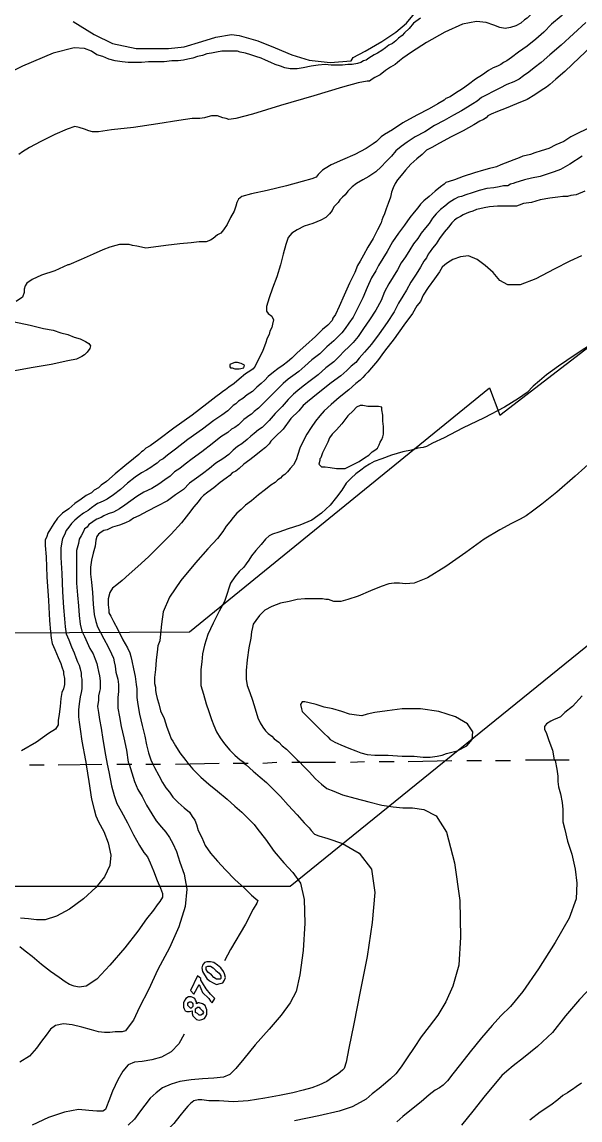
# Model space of a CAD drawing. Header units: feet. Extents: x -3749 to 15459, y 505 to 24761.
# Drawn here: x 4153 to 6705, y 6085 to 11107 of the extents above; entities that cross this region are included whole.
import ezdxf

# ---------------------------------------------------------------- set-up
doc = ezdxf.new("R2010")
doc.units = ezdxf.units.FT
for name, color, linetype in [('Buildings', 2, 'CONTINUOUS'), ('Topo Lines', 6, 'CONTINUOUS'), ('Water', 5, 'CONTINUOUS')]:
    doc.layers.add(name, color=color, linetype=linetype)

msp = doc.modelspace()

# ---------------------------------------------------------------- linework, layer by layer
at = {"layer": 'Buildings'}
for points in [[(3271.2, 8309.1), (4919.2, 8317.1), (6291.2, 9433.1), (6339.2, 9309.1), (7815.2, 10445)], [(6955.2, 8429.1), (5379.2, 7153.1)], [(4187.2, 7709.1), (4255.2, 7709.1)], [(4319.2, 7709.1), (4519.2, 7713.1)], [(4587.2, 7713.1), (4655.2, 7713.1)], [(4719.2, 7713.1), (4787.2, 7713.1)], [(4855.2, 7713.1), (5055.2, 7717.1)], [(5119.2, 7717.1), (5187.2, 7717.1)], [(5255.2, 7717.1), (5319.2, 7721.1)], [(5387.2, 7721.1), (5587.2, 7721.1)], [(5655.2, 7721.1), (5719.2, 7725.1)], [(5787.2, 7725.1), (5855.2, 7725.1)], [(5919.2, 7725.1), (6119.2, 7729.1)], [(6187.2, 7729.1), (6255.2, 7729.1)], [(6319.2, 7729.1), (6387.2, 7729.1)], [(6455.2, 7733.1), (6655.2, 7733.1)], [(5379.2, 7153.1), (3231.2, 7153.1)], [(5027.2, 6713.1), (5043.2, 6705.1), (5059.2, 6709.1), (5071.2, 6713.1), (5079.2, 6725.1), (5083.2, 6737.1), (5079.2, 6753.1), (5075.2, 6765.1), (5063.2, 6781.1), (5047.2, 6793.1), (5031.2, 6805.1), (5015.2, 6809.1), (4999.2, 6809.1), (4987.2, 6805.1), (4979.2, 6793.1), (4975.2, 6781.1), (4979.2, 6765.1), (4987.2, 6749.1), (4999.2, 6733.1), (5011.2, 6721.1), (5027.2, 6713.1)], [(5043.2, 6729.1), (5031.2, 6737.1), (5019.2, 6749.1), (5003.2, 6761.1), (4995.2, 6773.1), (4995.2, 6781.1), (4995.2, 6785.1), (5003.2, 6789.1), (5007.2, 6789.1), (5015.2, 6789.1), (5027.2, 6781.1), (5039.2, 6769.1), (5055.2, 6757.1), (5063.2, 6745.1), (5063.2, 6737.1), (5063.2, 6733.1), (5059.2, 6729.1), (5055.2, 6729.1), (5051.2, 6729.1), (5043.2, 6729.1)], [(4939.2, 6661.1), (4963.2, 6705.1), (4979.2, 6669.1), (5007.2, 6641.1), (5015.2, 6629.1), (5023.2, 6621.1), (5035.2, 6641.1), (5027.2, 6649.1), (5015.2, 6661.1), (4995.2, 6685.1), (4979.2, 6713.1), (4971.2, 6725.1), (4971.2, 6733.1), (4955.2, 6745.1), (4923.2, 6677.1), (4939.2, 6661.1)], [(4931.2, 6585.1), (4931.2, 6573.1), (4935.2, 6561.1), (4943.2, 6553.1), (4951.2, 6545.1), (4963.2, 6541.1), (4975.2, 6545.1), (4987.2, 6549.1), (4995.2, 6561.1), (4999.2, 6569.1), (4999.2, 6581.1), (4999.2, 6589.1), (4995.2, 6597.1), (4991.2, 6609.1), (4979.2, 6617.1), (4963.2, 6621.1), (4959.2, 6621.1), (4951.2, 6617.1), (4951.2, 6625.1), (4947.2, 6633.1), (4943.2, 6641.1), (4935.2, 6645.1), (4927.2, 6649.1), (4915.2, 6649.1), (4903.2, 6641.1), (4895.2, 6629.1), (4891.2, 6621.1), (4891.2, 6609.1), (4891.2, 6601.1), (4895.2, 6593.1), (4899.2, 6585.1), (4907.2, 6581.1), (4919.2, 6581.1), (4931.2, 6585.1)], [(4919.2, 6601.1), (4911.2, 6609.1), (4911.2, 6613.1), (4911.2, 6621.1), (4919.2, 6625.1), (4927.2, 6625.1), (4931.2, 6621.1), (4935.2, 6617.1), (4935.2, 6609.1), (4935.2, 6605.1), (4927.2, 6597.1), (4923.2, 6597.1), (4919.2, 6601.1)], [(4963.2, 6565.1), (4955.2, 6573.1), (4947.2, 6577.1), (4947.2, 6585.1), (4947.2, 6593.1), (4955.2, 6601.1), (4963.2, 6601.1), (4967.2, 6597.1), (4979.2, 6585.1), (4983.2, 6577.1), (4979.2, 6569.1), (4971.2, 6565.1), (4967.2, 6565.1), (4963.2, 6565.1)]]:
    msp.add_lwpolyline(points, dxfattribs=at)
at = {"layer": 'Topo Lines'}
for points in [[(6855.2, 11353), (6843.2, 11337), (6819.2, 11313), (6791.2, 11285), (6755.2, 11253), (6711.2, 11213), (6663.2, 11173), (6619.2, 11133), (6575.2, 11097), (6539.2, 11061), (6503.2, 11029), (6463.2, 10997), (6423.2, 10969), (6391.2, 10945), (6371.2, 10929), (6355.2, 10921), (6343.2, 10913), (6327.2, 10905), (6307.2, 10897), (6287.2, 10885)], [(6719.2, 11345), (6671.2, 11301), (6611.2, 11249), (6551.2, 11201), (6503.2, 11161), (6475.2, 11137), (6463.2, 11125), (6451.2, 11117), (6435.2, 11101), (6411.2, 11089), (6387.2, 11081), (6363.2, 11077), (6339.2, 11081), (6311.2, 11093), (6275.2, 11105), (6231.2, 11109), (6167.2, 11097), (6087.2, 11061), (6003.2, 11013), (5935.2, 10969), (5895.2, 10941)], [(5975.2, 11125), (5943.2, 11101), (5923.2, 11077), (5903.2, 11057), (5891.2, 11045), (5875.2, 11033), (5863.2, 11021), (5847.2, 11009), (5831.2, 11001), (5815.2, 10989), (5799.2, 10977), (5779.2, 10965), (5763.2, 10957), (5751.2, 10949), (5739.2, 10941), (5727.2, 10933), (5715.2, 10929), (5703.2, 10921), (5687.2, 10917), (5663.2, 10913), (5643.2, 10913), (5619.2, 10909), (5595.2, 10909), (5567.2, 10909), (5539.2, 10913), (5507.2, 10909), (5475.2, 10905)], [(6731.2, 11105), (6675.2, 11053), (6619.2, 11001), (6567.2, 10957), (6527.2, 10921), (6495.2, 10897), (6471.2, 10877), (6447.2, 10861), (6427.2, 10845), (6403.2, 10833), (6371.2, 10821), (6339.2, 10805), (6307.2, 10789), (6279.2, 10773), (6255.2, 10761), (6235.2, 10745), (6215.2, 10733), (6191.2, 10717)], [(6775.2, 11013), (6703.2, 10945), (6635.2, 10881), (6595.2, 10845), (6567.2, 10821), (6551.2, 10809), (6527.2, 10793), (6499.2, 10773), (6463.2, 10753), (6415.2, 10733), (6367.2, 10713), (6327.2, 10697), (6299.2, 10685), (6283.2, 10677), (6275.2, 10669), (6263.2, 10661), (6247.2, 10653), (6219.2, 10637), (6171.2, 10609), (6115.2, 10581), (6063.2, 10553), (6027.2, 10533), (6003.2, 10521)], [(5139.2, 10973), (5123.2, 10973), (5095.2, 10973), (5067.2, 10973), (5043.2, 10969), (5019.2, 10965), (4999.2, 10961), (4979.2, 10953), (4955.2, 10949), (4935.2, 10941), (4911.2, 10937), (4891.2, 10933), (4867.2, 10929), (4839.2, 10929), (4803.2, 10925), (4767.2, 10925), (4731.2, 10925), (4699.2, 10921), (4667.2, 10921), (4639.2, 10921), (4611.2, 10925), (4579.2, 10929), (4551.2, 10937), (4523.2, 10949), (4495.2, 10957), (4471.2, 10973), (4439.2, 10985), (4391.2, 10989), (4295.2, 10965), (4155.2, 10905), (3995.2, 10825)], [(5247.2, 10941), (5223.2, 10949), (5199.2, 10957), (5175.2, 10965), (5151.2, 10969), (5139.2, 10973)], [(5895.2, 10941), (5879.2, 10929), (5871.2, 10921), (5859.2, 10913), (5839.2, 10901), (5815.2, 10885), (5791.2, 10865), (5767.2, 10853), (5755.2, 10845), (5743.2, 10837), (5731.2, 10837), (5691.2, 10829), (5619.2, 10809), (5487.2, 10769), (5335.2, 10725), (5207.2, 10685), (5131.2, 10665), (5099.2, 10661), (5087.2, 10665), (5071.2, 10669), (5059.2, 10673), (5047.2, 10677), (5031.2, 10677), (5019.2, 10677), (5003.2, 10673), (4987.2, 10669), (4967.2, 10665), (4931.2, 10665), (4871.2, 10657), (4775.2, 10641), (4663.2, 10625), (4563.2, 10613), (4503.2, 10605), (4475.2, 10605), (4459.2, 10609), (4439.2, 10617), (4415.2, 10625), (4395.2, 10629), (4359.2, 10617), (4303.2, 10593), (4239.2, 10561), (4187.2, 10533), (4155.2, 10513), (4139.2, 10501)], [(5411.2, 10893), (5407.2, 10893), (5379.2, 10893), (5355.2, 10897), (5335.2, 10905), (5311.2, 10913), (5291.2, 10921), (5267.2, 10933), (5247.2, 10941)], [(5475.2, 10905), (5439.2, 10897), (5411.2, 10893)], [(6287.2, 10885), (6259.2, 10865), (6227.2, 10845), (6195.2, 10821), (6167.2, 10801), (6135.2, 10781), (6111.2, 10765), (6091.2, 10757)], [(6091.2, 10757), (6083.2, 10749), (6055.2, 10733), (6015.2, 10709), (5959.2, 10681), (5895.2, 10645), (5847.2, 10613), (5811.2, 10593), (5795.2, 10581), (5787.2, 10573), (5775.2, 10561), (5759.2, 10549), (5727.2, 10529), (5675.2, 10501), (5619.2, 10477), (5567.2, 10453), (5539.2, 10437), (5527.2, 10429), (5519.2, 10421), (5507.2, 10409), (5499.2, 10397), (5479.2, 10389), (5435.2, 10377), (5363.2, 10357), (5275.2, 10337), (5203.2, 10321), (5159.2, 10309), (5143.2, 10297), (5135.2, 10281), (5131.2, 10265), (5123.2, 10241), (5107.2, 10213), (5091.2, 10181), (5075.2, 10157), (5063.2, 10141), (5047.2, 10133), (5027.2, 10117), (5015.2, 10109), (4995.2, 10101), (4979.2, 10101), (4963.2, 10101), (4927.2, 10097), (4875.2, 10093), (4811.2, 10085), (4755.2, 10077), (4719.2, 10073), (4699.2, 10077), (4679.2, 10081), (4659.2, 10085), (4643.2, 10089), (4623.2, 10089), (4599.2, 10089), (4583.2, 10085), (4555.2, 10077), (4523.2, 10065), (4479.2, 10045), (4423.2, 10021), (4367.2, 9997)], [(6191.2, 10717), (6163.2, 10701), (6127.2, 10681), (6083.2, 10657), (6039.2, 10633), (5995.2, 10605), (5951.2, 10581), (5915.2, 10557), (5887.2, 10537), (5863.2, 10517), (5843.2, 10493), (5819.2, 10469), (5795.2, 10445), (5771.2, 10421), (5739.2, 10401), (5711.2, 10385), (5683.2, 10369), (5663.2, 10353), (5643.2, 10333), (5631.2, 10317), (5619.2, 10305), (5607.2, 10293), (5599.2, 10281), (5591.2, 10273), (5579.2, 10261), (5571.2, 10245), (5559.2, 10229), (5543.2, 10213), (5519.2, 10201), (5483.2, 10185), (5443.2, 10173), (5411.2, 10157), (5387.2, 10141), (5371.2, 10121), (5359.2, 10089), (5347.2, 10045), (5335.2, 9997), (5319.2, 9941), (5299.2, 9889), (5283.2, 9845), (5271.2, 9805), (5271.2, 9785.1), (5279.2, 9773.1), (5295.2, 9761.1), (5303.2, 9745.1), (5299.2, 9725.1), (5295.2, 9709.1), (5287.2, 9693.1), (5283.2, 9677.1), (5275.2, 9661.1), (5267.2, 9637.1), (5255.2, 9605.1), (5239.2, 9573.1), (5227.2, 9549.1), (5219.2, 9533.1), (5211.2, 9521.1), (5199.2, 9513.1), (5175.2, 9497.1), (5147.2, 9473.1), (5123.2, 9453.1), (5099.2, 9437.1), (5083.2, 9425.1), (5071.2, 9417.1), (5063.2, 9409.1), (5039.2, 9393.1), (4999.2, 9361.1), (4931.2, 9309.1), (4847.2, 9249.1), (4779.2, 9197.1), (4739.2, 9169.1), (4719.2, 9157.1), (4707.2, 9145.1), (4699.2, 9141.1), (4687.2, 9129.1), (4663.2, 9109.1), (4623.2, 9077.1), (4579.2, 9041.1), (4539.2, 9005.1), (4515.2, 8989.1), (4503.2, 8977.1), (4483.2, 8965.1), (4471.2, 8953.1), (4447.2, 8941.1), (4423.2, 8925.1), (4395.2, 8905.1), (4367.2, 8881.1), (4339.2, 8861.1), (4315.2, 8837.1), (4299.2, 8813.1), (4283.2, 8789.1), (4271.2, 8769.1), (4267.2, 8753.1), (4259.2, 8737.1), (4259.2, 8713.1), (4263.2, 8661.1), (4267.2, 8569.1), (4275.2, 8461.1)], [(6751.2, 10625), (6703.2, 10601), (6663.2, 10581), (6631.2, 10561), (6595.2, 10545), (6563.2, 10529), (6527.2, 10517), (6499.2, 10509), (6479.2, 10501), (6459.2, 10497), (6443.2, 10493), (6427.2, 10485), (6403.2, 10477), (6383.2, 10469), (6363.2, 10461), (6343.2, 10453), (6323.2, 10445), (6311.2, 10441), (6291.2, 10437), (6263.2, 10429), (6223.2, 10417), (6171.2, 10401), (6131.2, 10385), (6107.2, 10377), (6091.2, 10373), (6083.2, 10365), (6067.2, 10353), (6043.2, 10333), (6015.2, 10309), (5991.2, 10289), (5975.2, 10273), (5963.2, 10257), (5947.2, 10237), (5927.2, 10213), (5903.2, 10177), (5875.2, 10141), (5847.2, 10101), (5823.2, 10057), (5803.2, 10025), (5783.2, 9993), (5771.2, 9969), (5751.2, 9937), (5731.2, 9893), (5711.2, 9845), (5687.2, 9797.1), (5667.2, 9757.1), (5647.2, 9729.1), (5631.2, 9705.1), (5615.2, 9685.1), (5599.2, 9669.1), (5579.2, 9649.1), (5547.2, 9621.1), (5515.2, 9589.1), (5479.2, 9561.1), (5447.2, 9533.1), (5419.2, 9509.1), (5391.2, 9489.1), (5371.2, 9473.1), (5347.2, 9453.1), (5327.2, 9433.1), (5303.2, 9409.1), (5279.2, 9385.1), (5255.2, 9361.1), (5235.2, 9341.1), (5215.2, 9325.1), (5203.2, 9313.1), (5191.2, 9305.1), (5179.2, 9297.1)], [(6003.2, 10521), (5983.2, 10501), (5959.2, 10481), (5931.2, 10457), (5907.2, 10429), (5887.2, 10405), (5871.2, 10385), (5859.2, 10369), (5851.2, 10349), (5843.2, 10329), (5839.2, 10305), (5827.2, 10277), (5819.2, 10253), (5811.2, 10229), (5803.2, 10213), (5799.2, 10201), (5795.2, 10189), (5779.2, 10157), (5759.2, 10117), (5735.2, 10077), (5715.2, 10041), (5699.2, 10013), (5687.2, 9993), (5675.2, 9961), (5651.2, 9913), (5627.2, 9857), (5603.2, 9805), (5587.2, 9769.1), (5575.2, 9753.1), (5571.2, 9741.1), (5551.2, 9721.1), (5527.2, 9701.1), (5495.2, 9669.1), (5451.2, 9629.1), (5411.2, 9593.1), (5387.2, 9569.1)], [(6715.2, 10493), (6659.2, 10457), (6615.2, 10433), (6587.2, 10421), (6559.2, 10413), (6523.2, 10401), (6483.2, 10393), (6451.2, 10385), (6427.2, 10377), (6411.2, 10373), (6399.2, 10369), (6387.2, 10365), (6375.2, 10357), (6355.2, 10357), (6335.2, 10353), (6311.2, 10349), (6279.2, 10345), (6243.2, 10337), (6211.2, 10325), (6183.2, 10317), (6163.2, 10309), (6147.2, 10305), (6131.2, 10297), (6119.2, 10289), (6107.2, 10281), (6087.2, 10265), (6067.2, 10249), (6047.2, 10229), (6031.2, 10209), (6015.2, 10185), (5999.2, 10165)], [(6727.2, 10333), (6687.2, 10317), (6663.2, 10313), (6647.2, 10309), (6627.2, 10309), (6603.2, 10305), (6567.2, 10301), (6523.2, 10293), (6483.2, 10281), (6447.2, 10277), (6427.2, 10269), (6415.2, 10265), (6391.2, 10265), (6359.2, 10265), (6327.2, 10265), (6291.2, 10261), (6267.2, 10257), (6247.2, 10253), (6231.2, 10249), (6215.2, 10241), (6199.2, 10237), (6187.2, 10233), (6171.2, 10225), (6159.2, 10217), (6143.2, 10209), (6131.2, 10201), (6119.2, 10189), (6103.2, 10169), (6083.2, 10145), (6063.2, 10117), (6047.2, 10093), (6031.2, 10073), (6019.2, 10057), (6011.2, 10045), (6003.2, 10029), (5991.2, 10013), (5975.2, 9985), (5955.2, 9953), (5931.2, 9917), (5911.2, 9881), (5895.2, 9853), (5875.2, 9821), (5855.2, 9781.1), (5823.2, 9733.1), (5787.2, 9681.1), (5751.2, 9633.1), (5719.2, 9597.1), (5695.2, 9569.1), (5679.2, 9549.1), (5659.2, 9533.1), (5639.2, 9513.1), (5611.2, 9489.1), (5567.2, 9457.1), (5523.2, 9421.1), (5483.2, 9389.1), (5459.2, 9369.1), (5439.2, 9353.1), (5419.2, 9329.1), (5383.2, 9293.1), (5347.2, 9245.1), (5311.2, 9209.1), (5291.2, 9189.1), (5283.2, 9177.1), (5267.2, 9161.1), (5247.2, 9145.1), (5223.2, 9125.1), (5195.2, 9105.1), (5167.2, 9085.1), (5147.2, 9065.1), (5131.2, 9053.1), (5115.2, 9045.1), (5103.2, 9033.1), (5087.2, 9021.1), (5059.2, 9001.1), (5031.2, 8977.1), (5003.2, 8957.1), (4983.2, 8941.1), (4971.2, 8929.1), (4959.2, 8913.1), (4939.2, 8889.1), (4915.2, 8857.1), (4883.2, 8817.1), (4835.2, 8765.1), (4783.2, 8713.1), (4731.2, 8661.1), (4683.2, 8617.1), (4643.2, 8581.1), (4611.2, 8553.1), (4587.2, 8533.1)], [(5999.2, 10165), (5979.2, 10141), (5963.2, 10117), (5943.2, 10093), (5927.2, 10065), (5907.2, 10033), (5887.2, 10005), (5871.2, 9973), (5851.2, 9941), (5831.2, 9909), (5811.2, 9873), (5795.2, 9833), (5771.2, 9789.1), (5743.2, 9745.1), (5715.2, 9705.1), (5691.2, 9669.1), (5667.2, 9641.1), (5647.2, 9621.1), (5627.2, 9601.1), (5603.2, 9577.1), (5579.2, 9553.1), (5543.2, 9525.1), (5507.2, 9493.1), (5471.2, 9465.1), (5439.2, 9441.1), (5415.2, 9421.1), (5395.2, 9405.1), (5371.2, 9381.1), (5343.2, 9349.1), (5311.2, 9317.1), (5283.2, 9285.1), (5263.2, 9265.1), (5251.2, 9253.1), (5235.2, 9241.1), (5215.2, 9225.1), (5199.2, 9213.1), (5183.2, 9197.1), (5159.2, 9177.1), (5139.2, 9165.1), (5119.2, 9149.1), (5099.2, 9129.1), (5071.2, 9109.1), (5039.2, 9089.1), (5011.2, 9065.1), (4979.2, 9041.1), (4951.2, 9021.1), (4919.2, 8997.1), (4891.2, 8969.1), (4855.2, 8945.1), (4819.2, 8917.1), (4771.2, 8893.1), (4727.2, 8869.1), (4687.2, 8849.1), (4663.2, 8837.1), (4647.2, 8825.1), (4627.2, 8817.1), (4599.2, 8805.1), (4567.2, 8797.1), (4543.2, 8785.1), (4527.2, 8781.1), (4515.2, 8773.1), (4503.2, 8765.1), (4495.2, 8753.1), (4491.2, 8737.1), (4487.2, 8709.1), (4479.2, 8677.1), (4471.2, 8645.1), (4467.2, 8613.1), (4467.2, 8581.1), (4471.2, 8545.1), (4475.2, 8497.1), (4479.2, 8445.1), (4483.2, 8397.1), (4491.2, 8365.1), (4499.2, 8341.1), (4511.2, 8317.1), (4527.2, 8285.1), (4547.2, 8249.1), (4563.2, 8217.1), (4571.2, 8197.1), (4575.2, 8181.1), (4579.2, 8161.1), (4583.2, 8133.1), (4591.2, 8101.1), (4595.2, 8077.1), (4595.2, 8057.1), (4595.2, 8045.1), (4591.2, 8017.1), (4591.2, 7997.1), (4591.2, 7969.1), (4599.2, 7929.1), (4607.2, 7885.1), (4619.2, 7833.1), (4631.2, 7777.1), (4639.2, 7721.1), (4643.2, 7713.1)], [(4367.2, 9997), (4363.2, 9997), (4303.2, 9969), (4243.2, 9949), (4199.2, 9929), (4175.2, 9913), (4167.2, 9901), (4163.2, 9885), (4163.2, 9869), (4155.2, 9849), (4127.2, 9829)], [(6711.2, 10037), (6659.2, 10013), (6587.2, 9977), (6503.2, 9933), (6431.2, 9905), (6375.2, 9905), (6339.2, 9925), (6307.2, 9961), (6271.2, 9993), (6235.2, 10021), (6195.2, 10037), (6159.2, 10033), (6123.2, 10021), (6099.2, 10005), (6087.2, 9997), (6075.2, 9985), (6063.2, 9965), (6039.2, 9933), (6011.2, 9893), (5987.2, 9857), (5975.2, 9829), (5959.2, 9809), (5939.2, 9773.1), (5899.2, 9721.1), (5855.2, 9657.1), (5811.2, 9601.1), (5779.2, 9557.1), (5751.2, 9525.1), (5735.2, 9505.1), (5723.2, 9493.1), (5711.2, 9481.1), (5699.2, 9469.1), (5679.2, 9453.1), (5647.2, 9425.1), (5603.2, 9389.1), (5567.2, 9357.1), (5535.2, 9329.1), (5515.2, 9305.1), (5495.2, 9281.1), (5475.2, 9253.1), (5455.2, 9221.1), (5439.2, 9189.1), (5423.2, 9157.1), (5415.2, 9129.1), (5407.2, 9105.1), (5395.2, 9081.1), (5379.2, 9065.1), (5367.2, 9049.1), (5355.2, 9037.1), (5343.2, 9029.1), (5335.2, 9021.1), (5323.2, 9013.1), (5311.2, 9001.1), (5291.2, 8989.1), (5267.2, 8969.1), (5235.2, 8945.1), (5203.2, 8917.1), (5175.2, 8897.1), (5155.2, 8877.1), (5135.2, 8861.1), (5119.2, 8841.1), (5103.2, 8821.1), (5087.2, 8801.1), (5071.2, 8777.1), (5047.2, 8745.1), (5003.2, 8697.1), (4947.2, 8633.1), (4879.2, 8553.1), (4827.2, 8477.1), (4799.2, 8409.1), (4791.2, 8353.1)], [(4111.2, 9737.1), (4191.2, 9721.1), (4251.2, 9705.1), (4295.2, 9697.1), (4331.2, 9685.1), (4363.2, 9677.1), (4391.2, 9665.1), (4419.2, 9657.1), (4443.2, 9645.1), (4459.2, 9637.1), (4467.2, 9625.1), (4463.2, 9613.1), (4451.2, 9597.1), (4439.2, 9585.1), (4427.2, 9577.1), (4403.2, 9565.1), (4363.2, 9557.1), (4287.2, 9541.1), (4195.2, 9525.1), (4103.2, 9509.1)], [(6775.2, 9645.1), (6683.2, 9585.1), (6607.2, 9533.1), (6551.2, 9493.1), (6519.2, 9465.1), (6491.2, 9441.1), (6463.2, 9413.1), (6423.2, 9385.1), (6359.2, 9345.1), (6267.2, 9297.1), (6167.2, 9249.1), (6083.2, 9205.1), (6031.2, 9181.1)], [(5387.2, 9569.1), (5367.2, 9553.1), (5347.2, 9537.1), (5323.2, 9521.1), (5303.2, 9505.1), (5279.2, 9485.1), (5263.2, 9469.1), (5247.2, 9453.1), (5227.2, 9437.1), (5207.2, 9417.1), (5183.2, 9401.1), (5163.2, 9385.1), (5143.2, 9373.1), (5131.2, 9361.1), (5119.2, 9353.1), (5111.2, 9345.1), (5095.2, 9329.1), (5067.2, 9309.1), (5031.2, 9285.1), (4979.2, 9245.1), (4911.2, 9197.1), (4855.2, 9153.1), (4819.2, 9125.1), (4799.2, 9109.1), (4783.2, 9101.1), (4771.2, 9089.1), (4759.2, 9081.1), (4743.2, 9069.1), (4723.2, 9057.1), (4699.2, 9045.1), (4671.2, 9025.1), (4635.2, 8997.1), (4603.2, 8969.1), (4571.2, 8945.1), (4543.2, 8925.1), (4527.2, 8917.1), (4511.2, 8909.1), (4499.2, 8905.1), (4487.2, 8897.1), (4471.2, 8885.1), (4455.2, 8873.1), (4435.2, 8861.1), (4415.2, 8845.1), (4395.2, 8829.1), (4379.2, 8813.1), (4367.2, 8797.1), (4355.2, 8781.1), (4347.2, 8761.1), (4339.2, 8745.1), (4335.2, 8729.1), (4331.2, 8701.1), (4331.2, 8657.1), (4335.2, 8585.1), (4339.2, 8501.1), (4343.2, 8429.1), (4347.2, 8377.1), (4351.2, 8341.1), (4355.2, 8309.1), (4367.2, 8281.1), (4379.2, 8249.1), (4391.2, 8221.1), (4399.2, 8201.1), (4407.2, 8181.1), (4415.2, 8165.1), (4419.2, 8149.1), (4423.2, 8129.1), (4423.2, 8113.1), (4427.2, 8101.1), (4427.2, 8085.1), (4427.2, 8073.1), (4427.2, 8057.1), (4423.2, 8041.1), (4419.2, 8021.1), (4415.2, 7989.1), (4411.2, 7961.1), (4411.2, 7929.1), (4415.2, 7905.1), (4419.2, 7873.1), (4427.2, 7817.1), (4443.2, 7729.1), (4447.2, 7713.1)], [(5115.2, 9525.1), (5127.2, 9521.1), (5147.2, 9521.1), (5167.2, 9525.1), (5171.2, 9537.1), (5155.2, 9545.1), (5139.2, 9549.1), (5127.2, 9549.1), (5115.2, 9545.1), (5103.2, 9541.1), (5103.2, 9529.1), (5107.2, 9525.1), (5115.2, 9525.1)], [(5515.2, 9109.1), (5515.2, 9101.1), (5511.2, 9085.1), (5523.2, 9073.1), (5539.2, 9073.1), (5563.2, 9069.1), (5591.2, 9065.1), (5615.2, 9065.1), (5631.2, 9065.1), (5655.2, 9077.1), (5671.2, 9085.1), (5695.2, 9097.1), (5719.2, 9113.1), (5739.2, 9125.1), (5755.2, 9141.1), (5767.2, 9149.1), (5779.2, 9157.1), (5787.2, 9173.1), (5791.2, 9185.1), (5799.2, 9197.1), (5803.2, 9209.1), (5807.2, 9221.1), (5807.2, 9237.1), (5807.2, 9257.1), (5803.2, 9281.1), (5803.2, 9309.1), (5799.2, 9333.1), (5799.2, 9345.1), (5783.2, 9349.1), (5759.2, 9349.1), (5735.2, 9349.1), (5711.2, 9353.1), (5699.2, 9353.1), (5683.2, 9345.1), (5667.2, 9329.1), (5643.2, 9305.1), (5615.2, 9269.1), (5591.2, 9241.1), (5571.2, 9221.1), (5559.2, 9205.1), (5551.2, 9185.1), (5539.2, 9161.1), (5527.2, 9137.1), (5519.2, 9113.1), (5515.2, 9109.1)], [(5179.2, 9297.1), (5167.2, 9289.1), (5155.2, 9277.1), (5143.2, 9265.1), (5127.2, 9253.1), (5111.2, 9245.1), (5095.2, 9229.1), (5063.2, 9209.1), (5023.2, 9177.1), (4975.2, 9141.1), (4931.2, 9109.1), (4899.2, 9085.1), (4875.2, 9065.1), (4851.2, 9049.1), (4831.2, 9029.1), (4807.2, 9013.1), (4779.2, 8993.1), (4747.2, 8973.1), (4711.2, 8957.1), (4679.2, 8937.1), (4651.2, 8917.1), (4623.2, 8897.1), (4599.2, 8881.1), (4571.2, 8865.1), (4547.2, 8857.1), (4527.2, 8849.1), (4515.2, 8841.1), (4495.2, 8833.1), (4483.2, 8825.1), (4471.2, 8817.1), (4459.2, 8809.1), (4451.2, 8797.1), (4439.2, 8789.1), (4435.2, 8777.1), (4423.2, 8757.1), (4415.2, 8741.1), (4411.2, 8721.1), (4403.2, 8689.1), (4403.2, 8649.1), (4403.2, 8597.1), (4403.2, 8541.1), (4407.2, 8485.1), (4411.2, 8437.1), (4415.2, 8393.1), (4419.2, 8353.1), (4427.2, 8321.1), (4439.2, 8297.1), (4451.2, 8269.1), (4463.2, 8241.1), (4479.2, 8217.1), (4487.2, 8193.1), (4495.2, 8173.1), (4499.2, 8157.1), (4503.2, 8137.1), (4507.2, 8117.1), (4511.2, 8093.1), (4511.2, 8073.1), (4511.2, 8057.1), (4507.2, 8045.1), (4503.2, 8025.1), (4503.2, 8005.1), (4499.2, 7977.1), (4503.2, 7949.1), (4507.2, 7917.1), (4515.2, 7877.1), (4523.2, 7825.1), (4535.2, 7753.1), (4543.2, 7713.1)], [(6031.2, 9181.1), (6003.2, 9165.1), (5987.2, 9161.1), (5963.2, 9157.1), (5935.2, 9149.1), (5895.2, 9141.1), (5843.2, 9125.1), (5799.2, 9109.1), (5763.2, 9097.1), (5743.2, 9085.1), (5723.2, 9073.1), (5703.2, 9057.1), (5679.2, 9041.1), (5659.2, 9021.1), (5635.2, 8997.1), (5615.2, 8965.1), (5591.2, 8933.1), (5563.2, 8897.1), (5523.2, 8861.1), (5479.2, 8829.1), (5423.2, 8805.1), (5371.2, 8789.1), (5327.2, 8773.1), (5299.2, 8765.1), (5283.2, 8757.1), (5267.2, 8741.1), (5247.2, 8717.1), (5223.2, 8689.1), (5203.2, 8665.1), (5191.2, 8645.1), (5179.2, 8629.1), (5167.2, 8613.1), (5147.2, 8593.1), (5127.2, 8569.1), (5107.2, 8541.1), (5099.2, 8517.1), (5091.2, 8493.1), (5079.2, 8457.1), (5055.2, 8413.1), (5027.2, 8357.1), (5003.2, 8305.1), (4987.2, 8257.1), (4979.2, 8217.1), (4975.2, 8181.1), (4971.2, 8145.1), (4971.2, 8109.1), (4971.2, 8073.1), (4983.2, 8033.1), (4995.2, 7989.1), (5007.2, 7953.1), (5019.2, 7917.1), (5031.2, 7889.1), (5043.2, 7861.1), (5059.2, 7833.1), (5079.2, 7805.1), (5103.2, 7777.1), (5127.2, 7753.1), (5151.2, 7733.1), (5167.2, 7721.1)], [(6771.2, 9109.1), (6683.2, 9029.1), (6599.2, 8957.1), (6531.2, 8901.1), (6487.2, 8869.1), (6459.2, 8849.1), (6431.2, 8833.1), (6391.2, 8813.1), (6339.2, 8785.1), (6267.2, 8741.1), (6183.2, 8681.1), (6091.2, 8617.1), (6007.2, 8565.1), (5947.2, 8541.1), (5907.2, 8537.1), (5879.2, 8541.1), (5855.2, 8541.1), (5831.2, 8537.1), (5795.2, 8525.1), (5747.2, 8505.1), (5691.2, 8481.1), (5643.2, 8465.1), (5611.2, 8457.1), (5591.2, 8457.1), (5579.2, 8457.1), (5555.2, 8465.1), (5543.2, 8465.1), (5527.2, 8469.1), (5507.2, 8469.1), (5479.2, 8469.1), (5447.2, 8469.1), (5411.2, 8465.1), (5375.2, 8457.1), (5335.2, 8449.1), (5295.2, 8433.1), (5263.2, 8417.1), (5239.2, 8393.1), (5223.2, 8369.1), (5211.2, 8353.1), (5207.2, 8337.1), (5203.2, 8317.1)], [(4587.2, 8533.1), (4567.2, 8517.1), (4555.2, 8497.1), (4547.2, 8469.1), (4547.2, 8441.1), (4551.2, 8417.1), (4551.2, 8405.1), (4559.2, 8389.1), (4571.2, 8365.1), (4591.2, 8329.1), (4615.2, 8281.1), (4635.2, 8245.1), (4647.2, 8221.1), (4651.2, 8205.1), (4655.2, 8185.1), (4663.2, 8149.1), (4671.2, 8113.1), (4675.2, 8077.1), (4679.2, 8057.1), (4679.2, 8041.1), (4679.2, 8017.1), (4683.2, 7985.1), (4691.2, 7941.1), (4703.2, 7889.1), (4715.2, 7841.1), (4723.2, 7801.1), (4731.2, 7765.1), (4743.2, 7733.1), (4751.2, 7713.1)], [(4275.2, 8461.1), (4279.2, 8369.1), (4283.2, 8317.1), (4287.2, 8289.1), (4291.2, 8265.1), (4303.2, 8237.1), (4319.2, 8201.1), (4331.2, 8173.1), (4335.2, 8157.1), (4343.2, 8137.1), (4343.2, 8125.1), (4347.2, 8105.1), (4347.2, 8093.1), (4347.2, 8077.1), (4343.2, 8057.1), (4335.2, 8041.1), (4331.2, 8013.1), (4327.2, 7977.1), (4323.2, 7941.1), (4319.2, 7913.1), (4319.2, 7893.1), (4307.2, 7873.1), (4275.2, 7853.1), (4219.2, 7813.1), (4151.2, 7773.1)], [(4791.2, 8353.1), (4787.2, 8309.1), (4783.2, 8277.1), (4775.2, 8253.1), (4771.2, 8225.1), (4767.2, 8189.1), (4763.2, 8145.1), (4759.2, 8109.1), (4759.2, 8081.1), (4763.2, 8065.1), (4763.2, 8049.1), (4767.2, 8033.1), (4771.2, 8013.1), (4779.2, 7989.1), (4787.2, 7957.1), (4803.2, 7921.1), (4815.2, 7881.1), (4827.2, 7849.1), (4835.2, 7829.1), (4843.2, 7817.1), (4855.2, 7797.1), (4875.2, 7765.1), (4903.2, 7729.1), (4911.2, 7717.1)], [(5203.2, 8317.1), (5199.2, 8289.1), (5191.2, 8245.1), (5183.2, 8189.1), (5179.2, 8141.1), (5179.2, 8101.1), (5183.2, 8073.1), (5195.2, 8041.1), (5207.2, 8005.1), (5219.2, 7965.1), (5231.2, 7925.1), (5243.2, 7901.1), (5255.2, 7881.1), (5267.2, 7865.1), (5279.2, 7853.1), (5295.2, 7841.1), (5307.2, 7829.1), (5327.2, 7813.1), (5343.2, 7797.1), (5363.2, 7781.1), (5387.2, 7757.1), (5411.2, 7733.1), (5423.2, 7721.1)], [(6075.2, 7753.1), (6095.2, 7761.1), (6143.2, 7773.1), (6187.2, 7797.1), (6211.2, 7825.1), (6215.2, 7861.1), (6191.2, 7897.1), (6135.2, 7929.1), (6059.2, 7953.1), (5975.2, 7965.1), (5891.2, 7965.1), (5823.2, 7957.1), (5767.2, 7949.1), (5731.2, 7941.1), (5707.2, 7933.1), (5683.2, 7937.1), (5651.2, 7941.1), (5615.2, 7953.1), (5575.2, 7965.1), (5535.2, 7973.1), (5499.2, 7985.1), (5467.2, 7993.1), (5447.2, 7997.1), (5435.2, 7997.1), (5427.2, 7985.1), (5431.2, 7965.1), (5435.2, 7953.1), (5443.2, 7945.1), (5459.2, 7929.1), (5483.2, 7905.1), (5511.2, 7877.1), (5535.2, 7853.1), (5551.2, 7837.1), (5563.2, 7825.1), (5583.2, 7813.1), (5611.2, 7801.1), (5647.2, 7785.1), (5679.2, 7773.1), (5703.2, 7765.1), (5731.2, 7757.1), (5767.2, 7753.1), (5827.2, 7753.1), (5891.2, 7749.1), (5947.2, 7749.1), (5987.2, 7745.1), (6019.2, 7745.1), (6051.2, 7749.1), (6075.2, 7753.1)], [(6715.2, 8025.1), (6671.2, 7977.1), (6635.2, 7949.1), (6615.2, 7929.1), (6599.2, 7921.1), (6587.2, 7917.1), (6571.2, 7909.1), (6551.2, 7897.1), (6543.2, 7885.1), (6543.2, 7873.1), (6551.2, 7853.1), (6563.2, 7821.1), (6579.2, 7777.1), (6587.2, 7733.1)], [(4447.2, 7709.1), (4459.2, 7633.1), (4471.2, 7553.1), (4483.2, 7505.1), (4491.2, 7477.1), (4503.2, 7449.1), (4527.2, 7405.1), (4547.2, 7353.1), (4559.2, 7297.1), (4555.2, 7249.1), (4531.2, 7197.1), (4491.2, 7149.1), (4435.2, 7097.1), (4371.2, 7049.1), (4311.2, 7017.1), (4259.2, 7001.1), (4219.2, 7001.1), (4183.2, 7005.1)], [(4543.2, 7713.1), (4551.2, 7677.1), (4563.2, 7613.1), (4575.2, 7569.1), (4587.2, 7533.1), (4607.2, 7497.1), (4635.2, 7445.1), (4663.2, 7389.1), (4691.2, 7341.1), (4711.2, 7309.1), (4727.2, 7289.1), (4739.2, 7261.1), (4755.2, 7225.1), (4771.2, 7181.1), (4787.2, 7145.1), (4795.2, 7121.1), (4795.2, 7105.1), (4783.2, 7085.1), (4771.2, 7069.1), (4755.2, 7045.1), (4723.2, 7005.1), (4683.2, 6949.1), (4623.2, 6873.1), (4555.2, 6793.1), (4495.2, 6729.1), (4447.2, 6697.1), (4415.2, 6693.1), (4391.2, 6697.1), (4371.2, 6705.1), (4351.2, 6717.1), (4323.2, 6737.1)], [(4447.2, 7713.1), (4447.2, 7709.1)], [(4543.2, 7713.1), (4543.2, 7713.1)], [(4911.2, 7717.1), (4935.2, 7689.1), (4971.2, 7653.1), (5007.2, 7621.1), (5047.2, 7589.1), (5091.2, 7553.1), (5127.2, 7521.1), (5159.2, 7493.1), (5179.2, 7473.1), (5191.2, 7461.1), (5203.2, 7449.1), (5215.2, 7437.1), (5231.2, 7413.1), (5267.2, 7369.1), (5307.2, 7313.1), (5351.2, 7261.1), (5391.2, 7217.1), (5427.2, 7169.1), (5443.2, 7093.1), (5447.2, 6985.1), (5439.2, 6861.1), (5423.2, 6749.1), (5407.2, 6673.1), (5379.2, 6621.1), (5339.2, 6565.1), (5283.2, 6501.1), (5219.2, 6429.1), (5167.2, 6365.1), (5131.2, 6321.1), (5103.2, 6293.1), (5075.2, 6281.1), (5031.2, 6277.1), (4979.2, 6273.1), (4927.2, 6269.1), (4875.2, 6261.1), (4835.2, 6249.1), (4795.2, 6233.1), (4767.2, 6209.1), (4739.2, 6185.1), (4715.2, 6153.1), (4691.2, 6121.1), (4667.2, 6089.1), (4639.2, 6061.1)], [(4643.2, 7713.1), (4643.2, 7713.1)], [(4643.2, 7713.1), (4655.2, 7673.1), (4667.2, 7633.1)], [(4751.2, 7713.1), (4751.2, 7713.1)], [(4751.2, 7713.1), (4759.2, 7697.1), (4779.2, 7661.1), (4795.2, 7629.1), (4811.2, 7605.1), (4827.2, 7585.1), (4843.2, 7561.1), (4867.2, 7537.1), (4895.2, 7513.1), (4919.2, 7493.1), (4931.2, 7473.1), (4943.2, 7457.1), (4951.2, 7437.1), (4959.2, 7409.1), (4975.2, 7377.1), (4991.2, 7341.1), (5015.2, 7305.1), (5047.2, 7269.1), (5083.2, 7229.1), (5127.2, 7185.1), (5171.2, 7145.1), (5203.2, 7113.1), (5223.2, 7097.1), (5231.2, 7089.1), (5227.2, 7077.1), (5211.2, 7049.1), (5175.2, 6981.1), (5107.2, 6865.1), (5079.2, 6813.1)], [(4911.2, 7717.1), (4911.2, 7717.1)], [(5167.2, 7717.1), (5179.2, 7709.1), (5211.2, 7681.1), (5243.2, 7653.1), (5271.2, 7629.1), (5291.2, 7609.1), (5311.2, 7589.1), (5335.2, 7565.1), (5371.2, 7525.1), (5411.2, 7481.1), (5443.2, 7445.1), (5467.2, 7421.1), (5475.2, 7409.1), (5491.2, 7393.1), (5511.2, 7385.1), (5551.2, 7373.1), (5619.2, 7349.1), (5695.2, 7305.1), (5751.2, 7233.1), (5767.2, 7125.1), (5755.2, 6989.1), (5731.2, 6833.1), (5699.2, 6673.1), (5671.2, 6525.1), (5647.2, 6413.1), (5635.2, 6349.1), (5627.2, 6321.1), (5619.2, 6313.1), (5599.2, 6297.1), (5575.2, 6281.1), (5547.2, 6261.1), (5511.2, 6245.1), (5479.2, 6233.1), (5439.2, 6221.1), (5391.2, 6209.1), (5331.2, 6197.1), (5263.2, 6185.1), (5187.2, 6173.1), (5119.2, 6169.1), (5055.2, 6173.1)], [(5167.2, 7721.1), (5167.2, 7717.1)], [(5423.2, 7721.1), (5439.2, 7705.1), (5467.2, 7677.1), (5495.2, 7645.1), (5523.2, 7621.1), (5547.2, 7601.1), (5579.2, 7589.1), (5619.2, 7573.1), (5675.2, 7557.1), (5739.2, 7541.1), (5799.2, 7525.1), (5851.2, 7517.1), (5895.2, 7513.1), (5939.2, 7513.1), (5991.2, 7505.1), (6047.2, 7477.1), (6095.2, 7401.1), (6131.2, 7261.1), (6155.2, 7089.1), (6159.2, 6921.1), (6151.2, 6793.1), (6123.2, 6697.1), (6091.2, 6625.1), (6055.2, 6565.1), (6015.2, 6513.1), (5979.2, 6465.1), (5947.2, 6417.1), (5915.2, 6369.1), (5887.2, 6329.1), (5863.2, 6297.1), (5839.2, 6273.1), (5815.2, 6253.1), (5787.2, 6229.1), (5755.2, 6205.1), (5727.2, 6181.1), (5699.2, 6165.1), (5663.2, 6145.1), (5603.2, 6125.1), (5511.2, 6105.1), (5399.2, 6081.1)], [(5423.2, 7721.1), (5423.2, 7721.1)], [(6587.2, 7733.1), (6587.2, 7733.1)], [(6587.2, 7733.1), (6591.2, 7729.1), (6599.2, 7689.1), (6603.2, 7657.1), (6603.2, 7633.1), (6607.2, 7609.1), (6615.2, 7577.1), (6623.2, 7537.1), (6627.2, 7505.1), (6627.2, 7477.1), (6627.2, 7449.1), (6635.2, 7413.1), (6647.2, 7361.1), (6667.2, 7301.1), (6683.2, 7233.1), (6691.2, 7169.1), (6687.2, 7097.1), (6655.2, 7009.1)], [(4667.2, 7633.1), (4683.2, 7597.1), (4703.2, 7565.1), (4723.2, 7525.1), (4747.2, 7485.1), (4767.2, 7453.1), (4791.2, 7425.1), (4811.2, 7401.1), (4827.2, 7377.1), (4843.2, 7349.1), (4859.2, 7313.1), (4875.2, 7265.1), (4895.2, 7209.1), (4907.2, 7141.1), (4899.2, 7061.1), (4871.2, 6969.1), (4827.2, 6873.1), (4775.2, 6773.1), (4731.2, 6681.1), (4691.2, 6601.1), (4663.2, 6541.1), (4639.2, 6509.1), (4627.2, 6493.1), (4611.2, 6489.1), (4595.2, 6489.1), (4579.2, 6489.1), (4555.2, 6485.1), (4531.2, 6485.1), (4503.2, 6489.1), (4471.2, 6497.1), (4427.2, 6509.1), (4383.2, 6521.1), (4343.2, 6525.1), (4307.2, 6517.1), (4283.2, 6501.1), (4263.2, 6473.1), (4243.2, 6445.1), (4219.2, 6413.1), (4187.2, 6377.1), (4143.2, 6349.1)], [(4183.2, 7005.1), (4147.2, 7009.1)], [(6655.2, 7009.1), (6591.2, 6897.1), (6515.2, 6777.1), (6443.2, 6673.1), (6387.2, 6605.1), (6343.2, 6561.1), (6303.2, 6517.1), (6255.2, 6461.1), (6203.2, 6397.1), (6159.2, 6341.1), (6123.2, 6297.1), (6099.2, 6265.1), (6079.2, 6245.1), (6063.2, 6233.1), (6043.2, 6221.1), (6015.2, 6201.1), (5979.2, 6169.1), (5935.2, 6133.1), (5895.2, 6101.1), (5867.2, 6077.1)], [(4323.2, 6737.1), (4283.2, 6765.1), (4243.2, 6797.1), (4199.2, 6833.1), (4167.2, 6857.1), (4143.2, 6877.1)], [(6763.2, 6701.1), (6703.2, 6637.1), (6639.2, 6561.1), (6579.2, 6485.1), (6511.2, 6421.1), (6447.2, 6369.1), (6399.2, 6333.1), (6371.2, 6309.1), (6347.2, 6289.1), (6319.2, 6253.1), (6271.2, 6197.1), (6215.2, 6125.1), (6163.2, 6061.1)], [(4895.2, 6477.1), (4871.2, 6433.1), (4835.2, 6397.1), (4791.2, 6373.1), (4747.2, 6361.1), (4703.2, 6353.1), (4667.2, 6349.1), (4639.2, 6337.1), (4615.2, 6309.1), (4591.2, 6269.1), (4567.2, 6217.1), (4551.2, 6173.1), (4539.2, 6145.1), (4535.2, 6133.1), (4523.2, 6125.1), (4495.2, 6125.1), (4459.2, 6129.1), (4411.2, 6133.1), (4347.2, 6121.1), (4275.2, 6097.1), (4199.2, 6061.1)], [(6711.2, 6253.1), (6687.2, 6237.1), (6671.2, 6225.1), (6659.2, 6217.1), (6647.2, 6209.1), (6627.2, 6197.1), (6603.2, 6177.1), (6571.2, 6153.1), (6523.2, 6121.1), (6475.2, 6085.1)], [(5055.2, 6173.1), (5007.2, 6173.1), (4975.2, 6177.1), (4959.2, 6177.1), (4939.2, 6173.1), (4923.2, 6161.1), (4911.2, 6149.1), (4895.2, 6129.1), (4875.2, 6105.1), (4847.2, 6069.1), (4811.2, 6033.1), (4759.2, 6001.1), (4691.2, 5977.1), (4619.2, 5961.1), (4579.2, 5957.1)]]:
    msp.add_lwpolyline(points, dxfattribs=at)
at = {"layer": 'Water'}
msp.add_lwpolyline([(4387.2, 11109), (4483.2, 11049), (4567.2, 11009), (4675.2, 10985), (4823.2, 10985), (4895.2, 10993), (4975.2, 11017), (5039.2, 11037), (5111.2, 11049), (5147.2, 11045), (5231.2, 11021), (5311.2, 10989), (5387.2, 10957), (5467.2, 10933), (5563.2, 10921), (5659.2, 10929), (5667.2, 10945), (5723.2, 10973), (5799.2, 11017), (5863.2, 11061), (5911.2, 11101), (5991.2, 11197)], dxfattribs=at)

doc.saveas('drawing.dxf')
